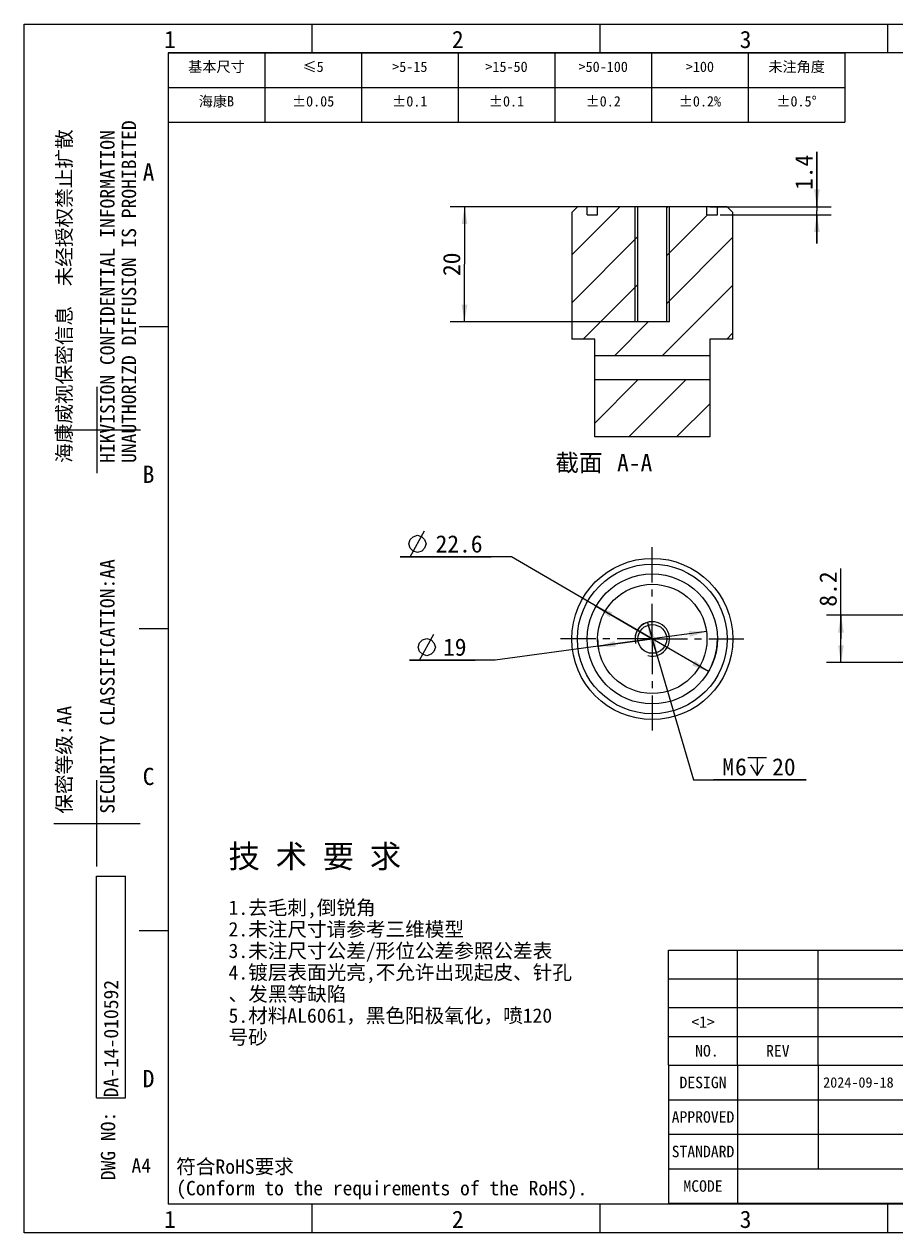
# Model space of a CAD drawing. Header units: millimetres. Extents: x 0 to 297, y 0 to 210.
# Drawn here: x 0 to 151.4, y 0 to 210 of the extents above; entities that cross this region are included whole.
import ezdxf
from ezdxf.enums import TextEntityAlignment as Align

# ---------------------------------------------------------------- set-up
doc = ezdxf.new("R2010")
doc.units = ezdxf.units.MM
doc.header["$LTSCALE"] = 16.335
doc.linetypes.add('CENTER', pattern=[0.6, 0.375, -0.075, 0.075, -0.075])
doc.layers.get('0').update_dxf_attribs({"linetype": 'CONTINUOUS'})
for name, color, linetype in [('03_ALL_AXES', 7, 'CONTINUOUS'), ('10_ALL_CHAMFER', 7, 'CONTINUOUS'), ('20_ALL_FEATURES', 7, 'CONTINUOUS'), ('50_ALL_DETAILS', 7, 'CONTINUOUS'), ('51__DRAFT_DIMS', 7, 'CONTINUOUS'), ('54_ALL_TABLES', 7, 'CONTINUOUS')]:
    doc.layers.add(name, color=color, linetype=linetype)
doc.styles.get("Standard").update_dxf_attribs({"font": 'simfang.ttf'})
doc.styles.add('TEXTSTYLE_2', font='simfang.ttf')
doc.styles.add('TEXTSTYLE_3', font='simfang.ttf')
doc.styles.add('TEXTSTYLE_4', font='simfang.ttf')
doc.dimstyles.new('DIMSTYLE_1', dxfattribs={"dimtxt": 3, "dimasz": 3, "dimexe": 2.5, "dimexo": 0.5, "dimtad": 1, "dimdsep": 46, "dimtxsty": 'Standard', "dimblk": '_FILLED', "dimblk1": '_FILLED', "dimblk2": '_FILLED', "dimcen": 0.09, "dimclrt": 3, "dimazin": 2, "dimtp": 0.1, "dimtm": 0.1, "dimtfac": 1, "dimtmove": 0, "dimatfit": 2, "dimldrblk": '_FILLED', "dimfxl": 0, "dimtolj": 1, "dimarcsym": 0})
doc.dimstyles.new('DIMSTYLE_2', dxfattribs={"dimtxt": 3, "dimasz": 3, "dimexe": 2.5, "dimexo": 0.5, "dimgap": 0.75, "dimtad": 1, "dimdsep": 46, "dimtxsty": 'Standard', "dimblk": '_FILLED', "dimblk1": '_FILLED', "dimblk2": '_FILLED', "dimcen": 0.09, "dimclrt": 3, "dimazin": 2, "dimtp": 0.1, "dimtm": 0.1, "dimtfac": 1, "dimtofl": 0, "dimtmove": 0, "dimatfit": 3, "dimldrblk": '_FILLED', "dimfxl": 0, "dimtolj": 1, "dimarcsym": 0})
doc.dimstyles.new('DIMSTYLE_3', dxfattribs={"dimtxt": 3, "dimasz": 3, "dimexe": 2.5, "dimexo": 0.5, "dimgap": 0.75, "dimtad": 1, "dimdsep": 46, "dimtxsty": 'Standard', "dimblk": '_FILLED', "dimblk1": '_FILLED', "dimblk2": '_FILLED', "dimcen": 0.09, "dimclrt": 3, "dimazin": 2, "dimtp": 0.2, "dimtm": 0.2, "dimtfac": 1, "dimtofl": 0, "dimtmove": 0, "dimatfit": 3, "dimldrblk": '_FILLED', "dimfxl": 0, "dimtolj": 1, "dimarcsym": 0})
doc.dimstyles.new('DIMSTYLE_5', dxfattribs={"dimtxt": 3, "dimasz": 3, "dimexe": 2.5, "dimexo": 0.5, "dimtad": 1, "dimdsep": 46, "dimtxsty": 'Standard', "dimblk": '_FILLED', "dimblk1": '_FILLED', "dimblk2": '_FILLED', "dimcen": 0.09, "dimclrt": 3, "dimazin": 2, "dimtp": 0.2, "dimtm": 0.2, "dimtfac": 1, "dimtmove": 0, "dimatfit": 2, "dimldrblk": '_FILLED', "dimfxl": 0, "dimtolj": 1, "dimarcsym": 0})

# ---------------------------------------------------------------- blocks, each defined once
blk = doc.blocks.new('_FILLED')
at = {"color": 0, "linetype": 'ByBlock'}
blk.add_solid([(0, 0), (-1, 0.167), (-1, -0.167)], dxfattribs=at)
blk = doc.blocks.new('*D1')
at = {"layer": '51__DRAFT_DIMS', "color": 4}
for p, q in [((108.29, 106.07), (109.13, 103.19)), ((109.97, 100.31), (109.13, 103.19)), ((109.13, 103.19), (116.29, 78.71)), ((116.29, 78.71), (135.86, 78.71)), ((135.86, 78.71), (119.79, 78.71))]:
    blk.add_line(p, q, dxfattribs=at)
at = {"layer": '51__DRAFT_DIMS', "color": 4, "xscale": 3, "yscale": 3, "zscale": 3}
for p, rotation in [((108.29, 106.07), 106.3112625813), ((109.97, 100.31), 286.3112625813)]:
    blk.add_blockref('_FILLED', p, dxfattribs=dict(at, rotation=rotation))
at = {"layer": '51__DRAFT_DIMS', "color": 3}
for s, p in [('M', (121.29, 79.46)), ('6', (123.5, 79.46)), ('20', (129.95, 79.46))]:
    blk.add_text(s, height=3, dxfattribs=at).set_placement(p)
blk = doc.blocks.new('*D2')
at = {"layer": '51__DRAFT_DIMS', "color": 4}
for p, q in [((137.73, 178.28), (137.73, 187.8)), ((137.73, 187.8), (137.73, 177.58)), ((119.13, 178.28), (140.23, 178.28)), ((120.93, 176.88), (140.23, 176.88)), ((137.73, 171.88), (137.73, 177.58)), ((137.73, 176.88), (137.73, 171.88))]:
    blk.add_line(p, q, dxfattribs=at)
at = {"layer": '51__DRAFT_DIMS', "color": 4, "xscale": 3, "yscale": 3, "zscale": 3}
for p, rotation in [((137.73, 178.28), 270), ((137.73, 176.88), 90)]:
    blk.add_blockref('_FILLED', p, dxfattribs=dict(at, rotation=rotation))
at = {"layer": '51__DRAFT_DIMS', "color": 3}
blk.add_text('1.4', height=3, rotation=90, dxfattribs=at).set_placement((136.98, 181.19))
blk = doc.blocks.new('*D3')
at = {"layer": '51__DRAFT_DIMS', "color": 4}
for p, q in [((106.13, 178.28), (74.01, 178.28)), ((76.51, 178.28), (76.51, 168.28)), ((76.51, 158.28), (76.51, 168.28)), ((106.13, 158.28), (74.01, 158.28))]:
    blk.add_line(p, q, dxfattribs=at)
at = {"layer": '51__DRAFT_DIMS', "color": 4, "xscale": 3, "yscale": 3, "zscale": 3}
for p, rotation in [((76.51, 178.28), 90), ((76.51, 158.28), 270)]:
    blk.add_blockref('_FILLED', p, dxfattribs=dict(at, rotation=rotation))
at = {"layer": '51__DRAFT_DIMS', "color": 3}
blk.add_text('20', height=3, rotation=90, dxfattribs=at).set_placement((75.76, 168.28), align=Align.CENTER)
blk = doc.blocks.new('*D4')
at = {"layer": '51__DRAFT_DIMS', "color": 4}
for p, q in [((141.91, 103.19), (141.91, 115.4)), ((154.82, 107.29), (139.41, 107.29)), ((141.91, 107.29), (141.91, 103.19)), ((141.91, 99.09), (141.91, 103.19)), ((154.31, 99.09), (139.41, 99.09))]:
    blk.add_line(p, q, dxfattribs=at)
at = {"layer": '51__DRAFT_DIMS', "color": 4, "xscale": 3, "yscale": 3, "zscale": 3}
for p, rotation in [((141.91, 107.29), 90), ((141.91, 99.09), 270)]:
    blk.add_blockref('_FILLED', p, dxfattribs=dict(at, rotation=rotation))
at = {"layer": '51__DRAFT_DIMS', "color": 3}
blk.add_text('8.2', height=3, rotation=90, dxfattribs=at).set_placement((141.16, 108.79))
blk = doc.blocks.new('*D10')
at = {"layer": '51__DRAFT_DIMS', "color": 4}
for p, q in [((84.64, 117.45), (65.33, 117.45)), ((65.33, 117.45), (81.14, 117.45)), ((109.13, 103.19), (84.64, 117.45)), ((99.37, 108.87), (109.13, 103.19)), ((118.89, 97.5), (109.13, 103.19))]:
    blk.add_line(p, q, dxfattribs=at)
at = {"layer": '51__DRAFT_DIMS', "color": 4, "xscale": 3, "yscale": 3, "zscale": 3}
for p, rotation in [((99.37, 108.87), 149.7839653164), ((118.89, 97.5), 329.7839653164)]:
    blk.add_blockref('_FILLED', p, dxfattribs=dict(at, rotation=rotation))
at = {"layer": '51__DRAFT_DIMS', "color": 3}
blk.add_text('22.6', height=3, dxfattribs=at).set_placement((79.64, 118.2), align=Align.RIGHT)
blk = doc.blocks.new('*D11')
at = {"layer": '51__DRAFT_DIMS', "color": 4}
for p, q in [((109.13, 103.19), (81.85, 99.52)), ((99.71, 101.92), (109.13, 103.19)), ((118.55, 104.45), (109.13, 103.19)), ((81.85, 99.52), (66.94, 99.52)), ((66.94, 99.52), (78.35, 99.52))]:
    blk.add_line(p, q, dxfattribs=at)
at = {"layer": '51__DRAFT_DIMS', "color": 4, "xscale": 3, "yscale": 3, "zscale": 3}
for p, rotation in [((118.55, 104.45), 7.6478315027), ((99.71, 101.92), 187.6478315027)]:
    blk.add_blockref('_FILLED', p, dxfattribs=dict(at, rotation=rotation))
at = {"layer": '51__DRAFT_DIMS', "color": 3}
blk.add_text('19', height=3, dxfattribs=at).set_placement((76.85, 100.27), align=Align.RIGHT)

msp = doc.modelspace()

# ---------------------------------------------------------------- hatches: boundary and pattern name
h = msp.add_hatch()
h.set_pattern_fill('A', color=4, scale=5.874426, angle=45, style=0, pattern_type=0)
h.set_pattern_definition([(45, (0, 0), (-4.15385, 4.15385), [])])
edge = h.paths.add_edge_path()
edge.add_line((122.13, 178.284), (120.43, 178.284))
edge.add_line((122.13, 178.284), (123.13, 177.284))
edge.add_line((123.13, 155.284), (123.13, 177.284))
edge.add_line((123.13, 155.284), (119.13, 155.284))
edge.add_line((119.13, 155.284), (119.13, 152.384))
edge.add_line((119.13, 152.384), (99.13, 152.384))
edge.add_line((99.13, 152.384), (99.13, 155.284))
edge.add_line((99.13, 155.284), (95.13, 155.284))
edge.add_line((95.13, 177.284), (95.13, 155.284))
edge.add_line((96.13, 178.284), (95.13, 177.284))
edge.add_line((97.83, 178.284), (96.13, 178.284))
edge.add_line((97.83, 176.884), (97.83, 178.284))
edge.add_line((97.83, 176.884), (99.63, 176.884))
edge.add_line((99.63, 176.884), (99.63, 178.284))
edge.add_line((106.63, 178.284), (99.63, 178.284))
edge.add_line((106.63, 158.284), (106.63, 178.284))
edge.add_line((111.63, 158.284), (106.63, 158.284))
edge.add_line((111.63, 158.284), (111.63, 178.284))
edge.add_line((118.63, 178.284), (111.63, 178.284))
edge.add_line((118.63, 176.884), (118.63, 178.284))
edge.add_line((118.63, 176.884), (120.43, 176.884))
edge.add_line((120.43, 176.884), (120.43, 178.284))
edge = h.paths.add_edge_path()
edge.add_line((119.13, 138.284), (99.13, 138.284))
edge.add_line((99.13, 138.284), (99.13, 148.184))
edge.add_line((119.13, 148.184), (99.13, 148.184))
edge.add_line((119.13, 148.184), (119.13, 138.284))

# ---------------------------------------------------------------- linework, layer by layer
at = {"color": 7}
for p, q in [((0, 0), (0, 210)), ((0, 210), (297, 210)), ((49.999, 210), (49.999, 205)), ((99.999, 210), (99.999, 205)), ((149.998, 210), (149.998, 205)), ((25, 205), (25, 5)), ((292.006, 205), (25, 205)), ((96.13, 178.284), (95.13, 177.284)), ((95.13, 177.284), (95.13, 155.284)), ((122.13, 178.284), (96.13, 178.284)), ((97.83, 176.884), (97.83, 178.284)), ((97.83, 176.884), (99.63, 176.884)), ((99.63, 176.884), (99.63, 178.284)), ((106.63, 158.284), (106.63, 178.284)), ((111.63, 158.284), (111.63, 178.284)), ((118.63, 176.884), (118.63, 178.284)), ((118.63, 176.884), (120.43, 176.884)), ((120.43, 176.884), (120.43, 178.284)), ((122.13, 178.284), (123.13, 177.284)), ((123.13, 155.284), (123.13, 177.284)), ((20, 157.5), (25, 157.5)), ((112.13, 158.284), (106.13, 158.284)), ((99.13, 155.284), (95.13, 155.284)), ((99.13, 138.284), (99.13, 155.284)), ((123.13, 155.284), (119.13, 155.284)), ((119.13, 155.284), (119.13, 138.284)), ((119.13, 152.384), (99.13, 152.384)), ((12.683, 132.011), (12.683, 147.01)), ((119.13, 148.184), (99.13, 148.184)), ((5.183, 139.511), (20.183, 139.511)), ((119.13, 138.284), (99.13, 138.284)), ((20, 105), (25, 105)), ((12.646, 63.648), (12.646, 78.648)), ((5.146, 71.148), (20.146, 71.148)), ((12.583, 23.474), (12.583, 61.974)), ((12.583, 61.974), (17.583, 61.974)), ((17.583, 23.474), (17.583, 61.974)), ((20, 52.5), (25, 52.5)), ((111.94, 29.131), (111.94, 49.131)), ((111.94, 49.131), (291.94, 49.131)), ((123.94, 29.131), (123.94, 49.131)), ((137.94, 29.131), (137.94, 49.131)), ((111.94, 44.131), (291.94, 44.131)), ((111.94, 39.131), (291.94, 39.131)), ((111.94, 34.131), (291.94, 34.131)), ((111.94, 29.131), (291.94, 29.131)), ((111.94, 29.131), (111.94, 5.131)), ((111.94, 29.131), (291.94, 29.131)), ((123.94, 29.131), (123.94, 5.131)), ((137.94, 29.131), (137.94, 11.131)), ((12.583, 23.474), (17.583, 23.474)), ((111.94, 23.131), (231.94, 23.131)), ((111.94, 17.131), (291.94, 17.131)), ((111.94, 11.131), (291.94, 11.131)), ((292.006, 5), (25, 5)), ((49.999, 5), (49.999, 0)), ((99.999, 5), (99.999, 0)), ((111.94, 5.131), (291.94, 5.131)), ((149.998, 5), (149.998, 0)), ((297, 0), (0, 0))]:
    msp.add_line(p, q, dxfattribs=at)
at = {"color": 4}
for p, q in [((106.13, 158.284), (106.13, 178.284)), ((112.13, 158.284), (112.13, 178.284))]:
    msp.add_line(p, q, dxfattribs=at)
msp.add_arc((109.13, 103.188), 3, 255, 195, dxfattribs=at)
at = {"layer": '03_ALL_AXES', "color": 1, "linetype": 'CENTER'}
for q in [(109.13, 120.188), (92.13, 103.188), (109.13, 86.188), (126.13, 103.188)]:
    msp.add_line((109.13, 103.188), q, dxfattribs=at)
at = {"layer": '03_ALL_AXES', "color": 7}
for radius in [11.3, 9.5]:
    msp.add_circle((109.13, 103.188), radius, dxfattribs=at)
at = {"layer": '10_ALL_CHAMFER', "color": 7}
for radius in [14, 13]:
    msp.add_circle((109.13, 103.188), radius, dxfattribs=at)
at = {"layer": '20_ALL_FEATURES', "color": 7}
msp.add_circle((109.13, 103.188), 2.5, dxfattribs=at)
at = {"layer": '51__DRAFT_DIMS', "color": 3}
for p, q in [((67.076, 117.451), (69.576, 121.951)), ((68.693, 99.525), (71.193, 104.025)), ((125.7, 82.582), (128.95, 82.582)), ((127.325, 82.582), (127.325, 79.457))]:
    msp.add_line(p, q, dxfattribs=at)
for points in [[(66.826, 119.701), (67.076, 120.451), (67.576, 120.951), (68.326, 121.201), (69.076, 120.951), (69.576, 120.451), (69.826, 119.701), (69.576, 118.951), (69.076, 118.451), (68.326, 118.201), (67.576, 118.451), (67.076, 118.951), (66.826, 119.701)], [(68.443, 101.775), (68.693, 102.525), (69.193, 103.025), (69.943, 103.275), (70.693, 103.025), (71.193, 102.525), (71.443, 101.775), (71.193, 101.025), (70.693, 100.525), (69.943, 100.275), (69.193, 100.525), (68.693, 101.025), (68.443, 101.775)], [(126.2, 81.332), (127.325, 79.457), (128.45, 81.332)]]:
    msp.add_lwpolyline(points, dxfattribs=at)
at = {"layer": '51__DRAFT_DIMS', "color": 4}
for radius, start, end in [(3, 96.84894, 180), (9.5, 180, 190.66062), (11.3, 327.25041, 360)]:
    msp.add_arc((109.13, 103.188), radius, start, end, dxfattribs=at)
at = {"layer": '54_ALL_TABLES', "color": 4}
for p, q in [((25, 205), (142.6, 205)), ((25, 205), (25, 193)), ((41.8, 205), (41.8, 193)), ((58.6, 205), (58.6, 193)), ((75.4, 205), (75.4, 193)), ((92.2, 205), (92.2, 193)), ((109, 205), (109, 193)), ((125.8, 205), (125.8, 193)), ((142.6, 205), (142.6, 193)), ((25, 199), (142.6, 199)), ((25, 193), (142.6, 193))]:
    msp.add_line(p, q, dxfattribs=at)

# ---------------------------------------------------------------- texts
at = {"color": 3, "style": 'TEXTSTYLE_3'}
for s, p in [('1', (24.318, 205.847)), ('2', (74.318, 205.847)), ('3', (124.318, 205.847)), ('A', (20.589, 182.793)), ('B', (20.589, 130.293)), ('C', (20.589, 77.793)), ('D', (20.589, 25.293)), ('1', (24.318, 0.847)), ('2', (74.318, 0.847)), ('3', (124.318, 0.847))]:
    msp.add_text(s, height=3, dxfattribs=at).set_placement(p)
at = {"color": 3}
for s, p in [('海康威视保密信息  未经授权禁止扩散', (8.199, 133.763)), ('HIKVISION CONFIDENTIAL INFORMATION    ', (15.699, 133.763)), ('UNAUTHORIZD DIFFUSION IS PROHIBITED', (19.449, 133.763)), ('SECURITY CLASSIFICATION:AA', (15.699, 72.823)), ('保密等级:AA', (8.199, 72.823))]:
    msp.add_text(s, height=2.5, rotation=90, dxfattribs=at).set_placement(p)
at = {"color": 3, "style": 'TEXTSTYLE_2'}
msp.add_text('DWG NO:', height=2.5, rotation=90, dxfattribs=at).set_placement((15.825, 15.086), align=Align.CENTER)
at = {"color": 3}
for s, p in [('A4', (18.649, 10.431)), ('符合RoHS要求', (26.41, 10.266)), ('(Conform to the requirements of the RoHS).', (26.41, 6.516))]:
    msp.add_text(s, height=2.5, dxfattribs=at).set_placement(p)
at = {"layer": '50_ALL_DETAILS', "color": 3}
for s, p in [('截面 ', (102.521, 132.299)), ('A-A', (109.13, 132.299))]:
    msp.add_text(s, height=3, dxfattribs=at).set_placement(p, align=Align.RIGHT)
at = {"layer": '50_ALL_DETAILS', "color": 3, "style": 'TEXTSTYLE_4'}
for s, height, p in [('技 术 要 求', 4, (35.51, 63.411)), ('1.去毛刺,倒锐角', 2.5, (35.51, 55.251)), ('2.未注尺寸请参考三维模型', 2.5, (35.51, 51.501)), ('3.未注尺寸公差/形位公差参照公差表', 2.5, (35.51, 47.751)), ('4.镀层表面光亮,不允许出现起皮、针孔', 2.5, (35.51, 44.001)), ('、发黑等缺陷', 2.5, (35.51, 40.251)), ('5.材料AL6061，黑色阳极氧化，喷120', 2.5, (35.51, 36.501)), ('号砂', 2.5, (35.51, 32.751))]:
    msp.add_text(s, height=height, dxfattribs=at).set_placement(p)
at = {"layer": '50_ALL_DETAILS', "color": 7}
msp.add_text('DA-14-010592', height=2.5, rotation=90, dxfattribs=at).set_placement((16.333, 23.537))
at = {"layer": '50_ALL_DETAILS', "color": 3}
for s, p in [(' <1> ', (117.94, 35.631)), (' NO.', (117.94, 30.631)), ('DESIGN', (117.94, 25.131)), ('APPROVED', (117.94, 19.131)), ('STANDARD', (117.94, 13.131)), ('MCODE', (117.94, 7.131))]:
    msp.add_text(s, height=2, dxfattribs=at).set_placement(p, align=Align.CENTER)
at = {"layer": '50_ALL_DETAILS', "color": 3, "style": 'TEXTSTYLE_2'}
msp.add_text('REV', height=2, dxfattribs=at).set_placement((130.94, 30.631), align=Align.CENTER)
at = {"layer": '50_ALL_DETAILS', "color": 7}
msp.add_text('2024-09-18', height=1.8, dxfattribs=at).set_placement((144.94, 25.231), align=Align.CENTER)
at = {"layer": '54_ALL_TABLES', "color": 3}
for s, p in [('基本尺寸', (33.4, 201.7)), ('未注角度', (134.2, 201.7)), ('≤5', (50.2, 201.7)), ('>5-15', (67, 201.7)), ('>15-50', (83.8, 201.7)), ('>50-100', (100.6, 201.7)), ('>100', (117.4, 201.7)), ('海康B', (33.4, 195.7)), ('±0.05', (50.2, 195.7)), ('±0.1', (67, 195.7)), ('±0.1', (83.8, 195.7)), ('±0.2', (100.6, 195.7)), ('±0.2%', (117.4, 195.7)), ('±0.5°', (134.2, 195.7))]:
    msp.add_text(s, height=1.8, dxfattribs=at).set_placement(p, align=Align.CENTER)

# ---------------------------------------------------------------- dimensions: what is measured, and where the dimension line sits
at = {"layer": '51__DRAFT_DIMS', "color": 4}
for base, p1, p2, angle, dimstyle, picture, middle in [((137.731, 176.884), (118.63, 178.284), (120.43, 176.884), 270, 'DIMSTYLE_2', '*D2', (137.731, 184.633)), ((76.514, 178.284), (106.63, 158.284), (106.63, 178.284), 90, 'DIMSTYLE_3', '*D3', (76.514, 168.257)), ((141.907, 99.088), (155.32, 107.288), (154.808, 99.088), 270, 'DIMSTYLE_3', '*D4', (141.907, 112.016))]:
    dim = msp.add_linear_dim(base=base, p1=p1, p2=p2, angle=angle, dimstyle=dimstyle, dxfattribs=at)
    dim.commit()
    dim.dimension.update_dxf_attribs({"geometry": picture, "text_midpoint": middle, "dimtype": 160})
for p1, p2, text, dimstyle, picture, middle in [((99.365, 108.875), (118.895, 97.501), '%%c<>', 'DIMSTYLE_5', '*D10', (75.232, 119.701)), ((109.972, 100.308), (108.287, 106.067), 'M<>{\\fgdt;x}20', 'DIMSTYLE_1', '*D1', (127.825, 80.957)), ((99.714, 101.923), (118.545, 104.452), '%%c<>', 'DIMSTYLE_5', '*D11', (74.646, 101.775))]:
    dim = msp.add_diameter_dim_2p(p1=p1, p2=p2, text=text, dimstyle=dimstyle, override={"dimtih": 1, "dimtoh": 1, "dimpost": '<>'}, dxfattribs=at)
    dim.commit()
    dim.dimension.update_dxf_attribs({"geometry": picture, "text_midpoint": middle, "dimtype": 163})

doc.saveas('drawing.dxf')
